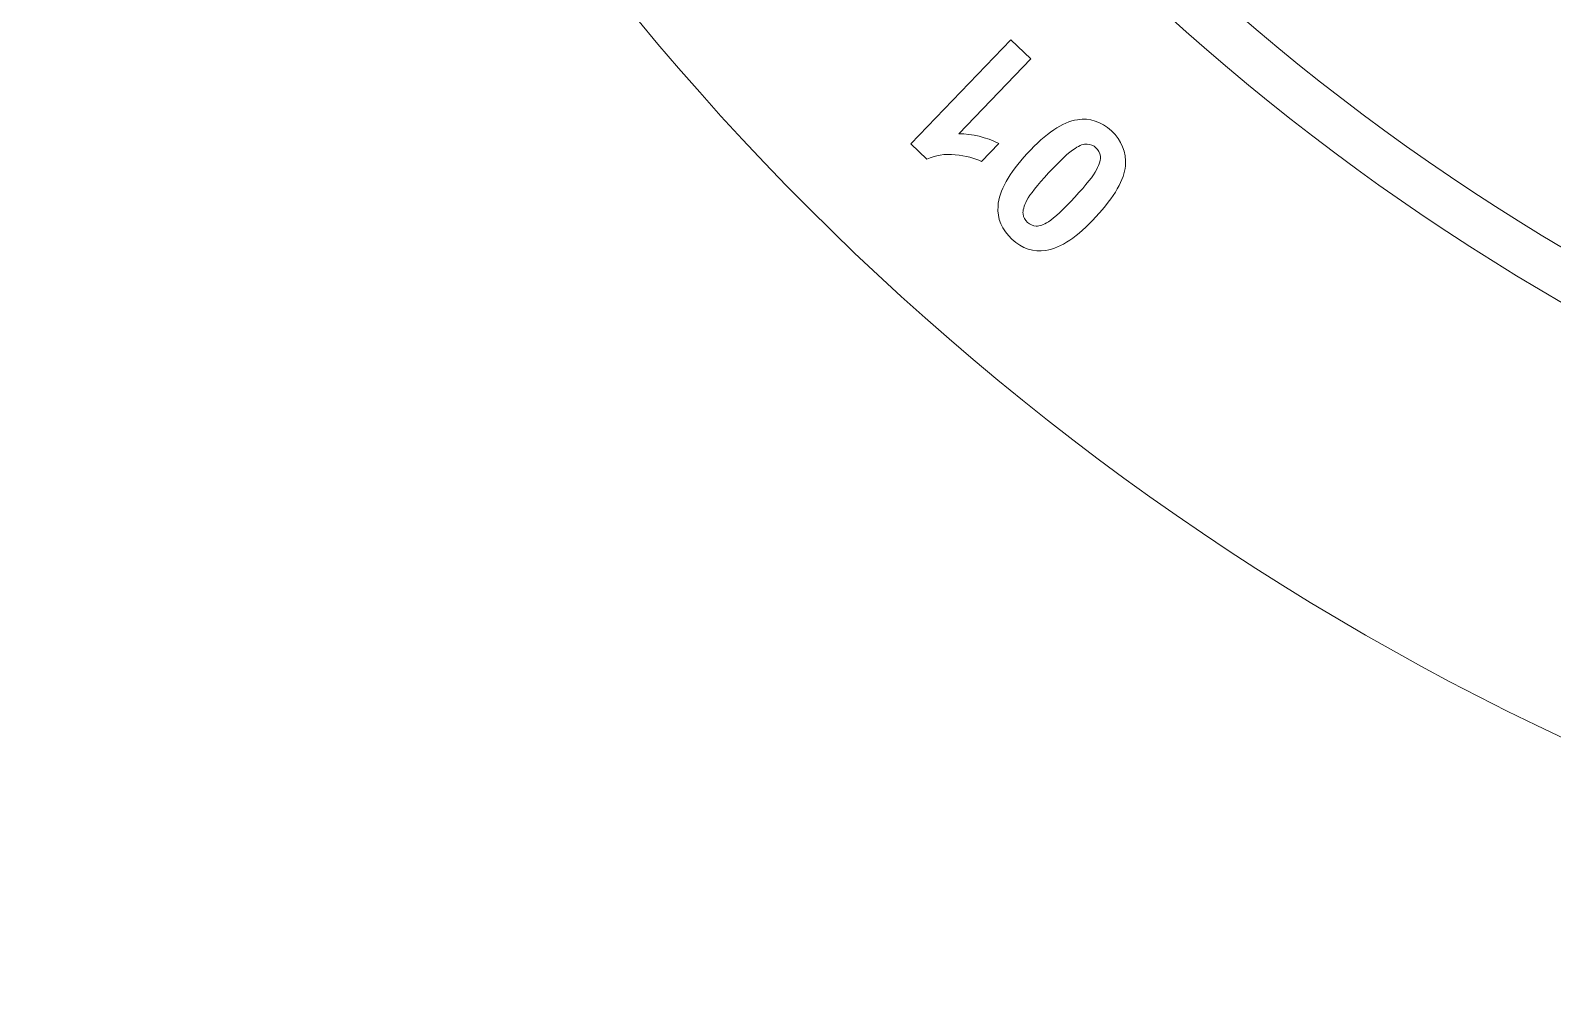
# Model space of a CAD drawing. Header units: millimetres. Extents: x -84 to 196, y -140 to 140.
# Drawn here: x -84.3 to -4.1, y -140 to -89.6 of the extents above; entities that cross this region are included whole.
import ezdxf

# ---------------------------------------------------------------- set-up
doc = ezdxf.new("R2010")
doc.units = ezdxf.units.MM
doc.header["$MEASUREMENT"] = 0
doc.layers.add('Layer 1', color=7, linetype='Continuous')

msp = doc.modelspace()

# ---------------------------------------------------------------- linework, layer by layer
at = {"layer": 'Layer 1', "color": 250, "lineweight": 9}
for points, knots in [([(55.7075, 140.0117), (133.0273, 140.0117), (195.7074, 77.3315), (195.7074, 0.0116), (195.7074, 0.0116), (195.7074, -77.3083), (133.0273, -139.9884), (55.7074, -139.9884), (55.7074, -139.9884), (-21.6125, -139.9884), (-84.2927, -77.3083), (-84.2927, 0.0116), (-84.2927, 0.0116), (-84.2927, 77.3315), (-21.6125, 140.0116), (55.7075, 140.0117)], [0, 0, 0, 0, 0.2, 0.2, 0.2, 0.2, 0.4, 0.4, 0.4, 0.4, 0.6, 0.6, 0.6, 0.6, 1, 1, 1, 1]), ([(56.199, 120.1045), (122.473, 120.1045), (176.1989, 66.3785), (176.1989, 0.1044), (176.1989, 0.1044), (176.1989, -66.1697), (122.473, -119.8956), (56.1989, -119.8956), (56.1989, -119.8956), (-10.0752, -119.8956), (-63.8011, -66.1697), (-63.8011, 0.1044), (-63.8011, 0.1044), (-63.8011, 66.3785), (-10.0752, 120.1044), (56.199, 120.1045)], [0, 0, 0, 0, 0.2, 0.2, 0.2, 0.2, 0.4, 0.4, 0.4, 0.4, 0.6, 0.6, 0.6, 0.6, 1, 1, 1, 1]), ([(56.199, 117.6046), (121.0925, 117.6046), (173.6989, 64.9979), (173.6989, 0.1044), (173.6989, 0.1044), (173.6989, -64.7891), (121.0924, -117.3956), (56.1989, -117.3956), (56.1989, -117.3956), (-8.6946, -117.3956), (-61.3011, -64.7891), (-61.3011, 0.1044), (-61.3011, 0.1044), (-61.3011, 64.998), (-8.6946, 117.6044), (56.199, 117.6046)], [0, 0, 0, 0, 0.2, 0.2, 0.2, 0.2, 0.4, 0.4, 0.4, 0.4, 0.6, 0.6, 0.6, 0.6, 1, 1, 1, 1]), ([(56.199, 97.6045), (110.0469, 97.6045), (153.6989, 53.9522), (153.6989, 0.1044), (153.6989, 0.1044), (153.6989, -53.7434), (110.0467, -97.3956), (56.1989, -97.3956), (56.1989, -97.3956), (2.3512, -97.3956), (-41.3011, -53.7434), (-41.3011, 0.1044), (-41.3011, 0.1044), (-41.3011, 53.9523), (2.3511, 97.6044), (56.199, 97.6045)], [0, 0, 0, 0, 0.2, 0.2, 0.2, 0.2, 0.4, 0.4, 0.4, 0.4, 0.6, 0.6, 0.6, 0.6, 1, 1, 1, 1]), ([(56.199, 95.1045), (108.6662, 95.1045), (151.1989, 52.5714), (151.1989, 0.1044), (151.1989, 0.1044), (151.1989, -52.3626), (108.666, -94.8956), (56.1989, -94.8956), (56.1989, -94.8956), (3.7318, -94.8956), (-38.8011, -52.3626), (-38.8011, 0.1044), (-38.8011, 0.1044), (-38.8011, 52.5715), (3.7318, 95.1044), (56.199, 95.1045)], [0, 0, 0, 0, 0.2, 0.2, 0.2, 0.2, 0.4, 0.4, 0.4, 0.4, 0.6, 0.6, 0.6, 0.6, 1, 1, 1, 1]), ([(-32.6523, -90.1076), (-32.6523, -90.1076), (-31.6073, -91.1158), (-31.6073, -91.1158), (-31.6073, -91.1158), (-31.6073, -91.1158), (-35.4039, -95.0536), (-35.4039, -95.0536), (-35.4039, -95.0536), (-34.6789, -95.0637), (-33.9732, -95.2344), (-33.2904, -95.5637), (-33.2904, -95.5637), (-33.2904, -95.5637), (-34.2052, -96.5116), (-34.2052, -96.5116), (-34.2052, -96.5116), (-34.5634, -96.3372), (-35.0238, -96.2211), (-35.583, -96.1615), (-35.583, -96.1615), (-36.1422, -96.1019), (-36.6431, -96.1817), (-37.0821, -96.3989), (-37.0821, -96.3989), (-37.0821, -96.3989), (-37.9294, -95.5811), (-37.9294, -95.5811), (-37.9294, -95.5811), (-37.9294, -95.5811), (-32.6523, -90.1076), (-32.6523, -90.1076)], [0, 0, 0, 0, 0.1111111, 0.1111111, 0.1111111, 0.1111111, 0.2222222, 0.2222222, 0.2222222, 0.2222222, 0.3333333, 0.3333333, 0.3333333, 0.3333333, 0.4444444, 0.4444444, 0.4444444, 0.4444444, 0.5555556, 0.5555556, 0.5555556, 0.5555556, 0.6666667, 0.6666667, 0.6666667, 0.6666667, 0.7777778, 0.7777778, 0.7777778, 0.7777778, 1, 1, 1, 1]), ([(-32.597, -100.603), (-33.1378, -100.1046), (-33.3835, -99.5248), (-33.3325, -98.8583), (-33.3325, -98.8583), (-33.2755, -98.0683), (-32.761, -97.1432), (-31.789, -96.0863), (-31.789, -96.0863), (-30.8187, -95.0293), (-29.9373, -94.4394), (-29.1482, -94.3129), (-29.1482, -94.3129), (-28.4968, -94.2105), (-27.8998, -94.4075), (-27.359, -94.9041), (-27.359, -94.9041), (-26.8166, -95.4044), (-26.571, -96.0142), (-26.6223, -96.7371), (-26.6223, -96.7371), (-26.6736, -97.46), (-27.1915, -98.357), (-28.176, -99.4279), (-28.176, -99.4279), (-29.1409, -100.4796), (-30.0188, -101.0678), (-30.8097, -101.1925), (-30.8097, -101.1925), (-31.4611, -101.2968), (-32.0563, -101.0997), (-32.597, -100.603)], [0, 0, 0, 0, 0.1111111, 0.1111111, 0.1111111, 0.1111111, 0.2222222, 0.2222222, 0.2222222, 0.2222222, 0.3333333, 0.3333333, 0.3333333, 0.3333333, 0.4444444, 0.4444444, 0.4444444, 0.4444444, 0.5555556, 0.5555556, 0.5555556, 0.5555556, 0.6666667, 0.6666667, 0.6666667, 0.6666667, 0.7777778, 0.7777778, 0.7777778, 0.7777778, 1, 1, 1, 1]), ([(-31.783, -99.7164), (-31.653, -99.8353), (-31.4998, -99.8995), (-31.3217, -99.911), (-31.3217, -99.911), (-31.1454, -99.9208), (-30.9298, -99.846), (-30.6786, -99.6832), (-30.6786, -99.6832), (-30.3511, -99.4751), (-29.885, -99.0435), (-29.2837, -98.3887), (-29.2837, -98.3887), (-28.6824, -97.7337), (-28.3006, -97.2542), (-28.1421, -96.9481), (-28.1421, -96.9481), (-27.9836, -96.6419), (-27.9171, -96.4024), (-27.9426, -96.2294), (-27.9426, -96.2294), (-27.9682, -96.0564), (-28.0451, -95.9096), (-28.1749, -95.7908), (-28.1749, -95.7908), (-28.3032, -95.672), (-28.458, -95.6076), (-28.6344, -95.5962), (-28.6344, -95.5962), (-28.8125, -95.5865), (-29.0263, -95.6611), (-29.2775, -95.8239), (-29.2775, -95.8239), (-29.6032, -96.0287), (-30.0676, -96.4602), (-30.6689, -97.115), (-30.6689, -97.115), (-31.2719, -97.7699), (-31.652, -98.2495), (-31.8104, -98.5556), (-31.8104, -98.5556), (-31.9708, -98.8599), (-32.0373, -99.0995), (-32.0135, -99.2742), (-32.0135, -99.2742), (-31.9879, -99.449), (-31.911, -99.5958), (-31.783, -99.7164)], [0, 0, 0, 0, 0.0769231, 0.0769231, 0.0769231, 0.0769231, 0.1538462, 0.1538462, 0.1538462, 0.1538462, 0.2307692, 0.2307692, 0.2307692, 0.2307692, 0.3076923, 0.3076923, 0.3076923, 0.3076923, 0.3846154, 0.3846154, 0.3846154, 0.3846154, 0.4615385, 0.4615385, 0.4615385, 0.4615385, 0.5384615, 0.5384615, 0.5384615, 0.5384615, 0.6153846, 0.6153846, 0.6153846, 0.6153846, 0.6923077, 0.6923077, 0.6923077, 0.6923077, 0.7692308, 0.7692308, 0.7692308, 0.7692308, 0.8461538, 0.8461538, 0.8461538, 0.8461538, 1, 1, 1, 1])]:
    msp.add_open_spline(points, degree=3, knots=knots, dxfattribs=at)

doc.saveas('drawing.dxf')
